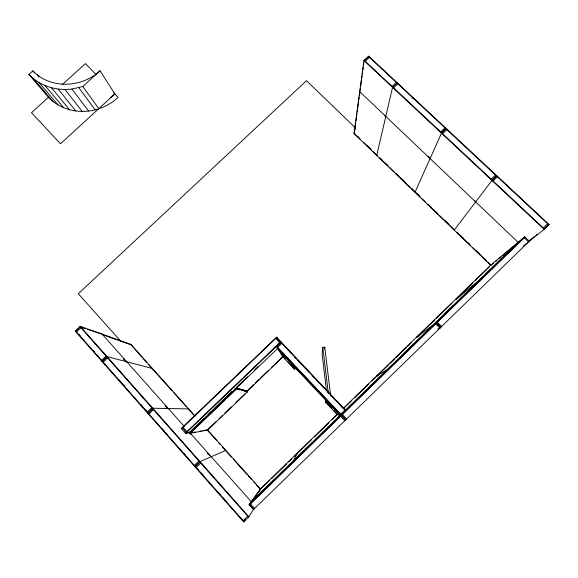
<?xml version="1.0" encoding="UTF-8"?>
<svg xmlns="http://www.w3.org/2000/svg" width="578" height="578" viewBox="0 0 578 578"><rect width="100%" height="100%" fill="white"/><g stroke="black" fill="none" stroke-linecap="round" stroke-linejoin="round"><path stroke-width="0.87" d="M330.602 395.497L324.757 347.147L322.784 347.349L322.112 354.235L326.418 390.049M324.533 348.874L324.757 347.147M491.192 265.772L354.047 133.605L363.923 60.546L368.67 56.102L549.1 224.553L544.165 229.35L363.923 60.546M354.047 133.605L355.716 122.774M355.954 121.004L356.915 113.931M357.153 112.161L358.598 101.547M358.837 99.777L359.198 97.118M359.444 95.348L359.798 92.697M360.043 90.934L360.397 88.311M360.636 86.555L362.066 76.05M362.305 74.295L362.659 71.665M362.897 69.916L363.251 67.286M363.49 65.538L363.851 62.908M354.979 130.072L355.217 128.302M414.253 191.188L411.746 188.507M444.778 128.143L440.674 131.878M446.671 129.906L442.56 133.648M254.573 508.474L250.491 503.886M254.537 508.048L253.72 509.341L249.638 504.746M254.248 508.329L248.554 517.093L79.966 326.657L85.284 328.738M247.839 516.075L243.136 520.691M244.877 520.142L243.93 521.594L75.537 330.811M195.104 416.059L130.794 344.322L80.27 326.375L75.234 331.1L243.613 521.898L245.036 519.723M261.523 488.28L267.029 482.933M254.334 498.135L255.339 496.719M258.359 492.463L260.873 488.916L259.117 491.286M251.098 502.571L249.349 505.035L524.961 237.081M252.037 501.249L255.071 496.979M256.083 495.556L258.106 492.709M343.476 408.176L490.614 265.215L524.665 236.807L529.296 241.178L253.424 509.623L249.067 504.724L260.403 488.894L337.292 414.188L339.004 414.505M332.184 419.628L337.285 414.672L325.168 401.797L326.498 400.475L326.23 400.735M340.652 414.151L344.842 410.048M251.264 501.653L340.334 415.076L340.608 415.365L338.116 414.845M345.471 410.084L518.098 242.29L518.379 242.558L507.144 253.453M251.82 501.682L251.531 501.957L189.143 431.874M254.761 498.821L256.054 497.564M256.502 497.094L269.334 484.653M269.608 484.386L275.135 479.018M279.687 474.56L291.919 462.667M292.844 461.8L296.543 458.202M297.554 457.191L298.833 455.948M299.946 454.9L312.705 442.488M314.208 441.028L317.878 437.459M330.233 425.43L334.691 421.116M338.029 417.88L339.864 416.088M345.76 410.366L352.587 403.719M353.476 402.859L356.048 400.359M356.409 399.976L358.389 398.083M361.199 395.352L375.722 381.205M376.639 380.346L378.568 378.467M379.024 378.026L380.873 376.199M399.969 357.659L383.517 373.655L390.699 366.705M400.438 357.204L401.732 355.954M402.23 355.47L420.762 337.422M424.223 334.091L430.603 327.885M439.258 319.439L432.611 325.934L432.33 325.652M439.706 319.042L440.992 317.784M445.024 313.84L463.563 295.842M464.647 294.794L477.226 282.563M477.753 282.05L482.644 277.267M486.04 273.994L499.406 260.974M500.324 260.107L504.565 255.96M258.98 494.746L264.16 489.71M266.097 487.825L269.334 484.682M273.221 480.903L275.164 479.018M280.337 473.982L285.518 468.946M288.111 466.432L291.341 463.289M295.228 459.51L296.521 458.253M301.051 453.846L307.525 447.553M310.119 445.038L312.705 442.524M331.476 424.274L334.062 421.759M348.758 407.476L351.98 404.34M355.853 400.576L357.789 398.697M363.598 393.047L368.757 388.033M371.343 385.526L374.566 382.383M393.929 363.569L396.508 361.055M403.603 354.155L407.476 350.391M409.412 348.512L413.284 344.748M416.514 341.612L418.45 339.734M424.252 334.084L430.061 328.441M434.381 324.244L436.968 321.729M445.378 313.551L453.145 306M456.382 302.85L458.325 300.965M466.092 293.414L469.329 290.272M470.622 289.014L474.502 285.236M478.389 281.464L480.332 279.571M486.156 273.914L491.336 268.878M492.629 267.621L496.509 263.843M499.746 260.7L501.69 258.814M507.513 253.15L512.693 248.121M514.63 246.228L517.866 243.085M249.067 504.724L524.665 236.807M543.298 227.97L547.633 223.751M544.144 228.765L548.486 224.539M243.613 521.898L248.865 516.783L80.27 326.375M325.168 401.797L325.638 401.811M267.347 482.63L269.933 480.116M271.508 478.584L286.724 463.823M288.776 461.8L291.919 458.751M294.491 456.273L309.216 441.946M309.584 441.592L311.513 439.714M314.316 436.982L323.109 428.442M323.246 428.305L328.911 422.807M343.715 408.422L345.644 406.551M346.475 405.742L351.424 400.93M354.776 397.671L362.998 389.688M363.129 389.579L368.786 384.067M372.03 380.909L388.965 364.451M389.89 363.555L392.44 361.077M392.83 360.694L394.767 358.815M396.053 357.565L406.363 347.544M407.736 346.236L411.565 342.494M428.869 325.681L416.42 337.299L436.137 322.864L440.689 327.408L438.702 328.73M429.772 324.829L434.656 320.06M436.325 318.456L446.216 308.818M446.397 308.666L452.003 303.204M456.006 299.31L467.609 288.039M467.804 287.866L472.833 282.96M475.55 280.344L489.595 266.675M491.155 179.151L495.447 175.018M194.353 465.427L198.919 461.027M345.572 419.96L276.342 346.489L282.924 356.922L294.469 369.19L295.871 367.839M491.972 179.917L496.271 175.784M194.808 466.598L200.002 461.598L225.536 450.5M496.87 175.791L491.986 180.488L454.387 229.856M195.407 466.619L199.981 462.219M493.106 180.972L497.398 176.839M196.173 467.494L200.747 463.086M475.593 201.982L474.841 200.761M253.496 384.717L246.358 391.566L243.808 390.887M255.447 382.846L259.269 379.168M260.642 377.853L268.322 370.476M271.696 367.24L276.725 362.413M276.898 362.247L282.743 356.633M236.236 388.17L247.218 391.198L282.974 356.872M208.102 429.223L215.847 421.788M219.069 418.696L222.292 415.596M224.871 413.118L231.323 406.926M235.838 402.591L244.87 393.921M246.806 392.057L247.673 391.689L207.683 430.09L190.35 433.233L236.756 388.741L247.673 391.689M292.02 363.88L294.469 369.19M188.255 408.913L152.744 408.22L147.607 413.111M415.105 192.012L441.476 133.178L446.303 128.583M345.919 410.568L276.537 337.169L181.246 428.406L185.668 433.384L189.837 432.655L277.657 348.455M181.514 428.71L276.811 337.458L279.167 340.919M185.668 433.384L281.067 341.959L281.811 343.397L277.621 347.27M185.935 433.688L187.474 432.207L183.053 427.236M276.898 346.504L281.053 342.516M189.859 432.098L189.577 432.366L192.192 431.911M191.896 430.14L193.84 428.284M194.237 427.901L204.663 417.901M205.183 417.403L206.483 416.153M208.066 414.636L223.881 399.376M224.235 399.138L232.298 391.306M234.646 389.16L247.456 376.878M254.32 370.195L258.207 366.466M193.319 428.883L190.733 431.361L192.445 431.072M196.549 425.784L203.658 418.971M207.531 415.257L211.411 411.536M212.704 410.301L220.456 402.866M223.686 399.766L232.081 391.718M238.743 385.331L240.036 384.088M247.449 391.443L236.496 388.452L190.097 432.944L191.831 432.633M441.469 132.622L445.717 128.576M148.192 413.133L152.715 408.827M148.936 413.971L153.459 409.672M429.967 158.726L428.927 157.238M147.173 411.977L151.869 407.678M151.92 368.381L107.009 356.568L101.938 361.351M376.798 155.099L392.549 87.357L397.324 82.856M103.231 362.189L107.696 357.977M130.794 344.322L142.426 357.789M385.649 116.698L384.616 115.224M359.921 91.815L518.004 242.204M101.518 360.253L106.215 356.106M392.065 86.368L396.27 82.401M102.508 361.373L106.973 357.161M393.604 87.805L397.809 83.846M75.797 331.115L80.234 326.96M364.494 60.546L368.67 56.63M76.506 331.909L80.942 327.755M365.245 61.254L369.429 57.338M121.055 341.519L78.29 293.732L306.463 80.703L355.232 127.666M48.429 97.263L28.9 74.468L32.895 70.841C50.387 89.503 82.076 87.842 100.045 70.747L114.849 93.954L60.495 143.785L31.472 112.71L48.429 97.263C61.716 111.409 83.694 114.935 101.41 107.826A49.997 46.356 -31.2 0 0 118.165 97.379L113.599 92.661M28.9 74.468L33.705 78.875L39.131 82.603L45.077 85.58L51.449 87.748L58.132 89.07L65.011 89.518L71.961 89.077L82.799 86.498L100.045 70.747M62.128 84.793L85.414 63.58L96.064 74.569M492.232 264.305L493.641 263.221M495.671 261.444L497.044 260.396M499.11 258.583L501.126 257M502.557 255.722L512.7 247.384M512.874 247.138L522.989 238.728M110.232 97.689L114.849 93.954M456.627 298.703L460.102 295.936M529.52 240.441L534.397 236.546M535.784 235.434L537.179 234.328M545.654 227.306L549.1 224.553M456.699 298.761L458.079 297.663M523.155 246.199L544.462 229.061L364.205 60.278M417.526 336.699L418.978 335.637M437.336 322.242L441.722 326.397L438.319 328.904M416.897 337.314L419.079 335.724M437.9 329.496L439.93 328.138L435.675 323.89M378.633 375.1L376.899 375.7L386.552 370.151L386.834 370.433M376.502 376.56L377.969 375.736M193.565 432.322L195.306 432.012M199.648 431.239L201.382 430.928M203.116 430.617L207.459 429.844M187.908 432.655L185.401 433.088L280.792 341.67L281.544 343.115M190.726 431.947L192.467 431.65M182.424 427.951L186.174 432.351M196.672 425.87L198.435 425.639M213.585 409.448L215.327 409.462M217.436 405.619L219.134 405.698M337.046 414.419L341.121 415.235M235.318 388.618L239.559 389.753M236.821 388.12L247.218 391.198M346.598 418.92L342.465 414.505M75.234 331.1L76.888 331.642M87.553 329.337L102.14 334.142L184.368 426.513M102.711 334.698L114.755 339.134M115.369 339.178L130.773 344.784M344.777 420.697L340.637 416.283M368.381 56.369L548.804 224.842M412.1 97.617L413.407 98.838M524.224 237.804L528.559 241.9M428.06 156.06L429.353 157.288M357.681 136.415L358.967 137.651M367.283 145.67L370.484 148.748M380.049 157.96L382.636 160.46M385.866 163.574L387.809 165.445M396.219 173.544L398.806 176.037M402.042 179.158L404.629 181.651M416.456 193.038L419.657 196.13M427.987 204.157L431.195 207.242M435.682 211.57L436.961 212.798M444.655 220.211L448.499 223.917M459.669 234.675L463.549 238.411M468.072 242.774L469.365 244.017M476.474 250.874L479.711 253.988M484.234 258.344L485.527 259.594M354.271 133.388L360.065 138.973M363.403 142.195L371.654 150.136M372.998 151.436L377.405 155.684M379.992 158.177L388.394 166.276M389.789 167.613L394.218 171.876M396.154 173.747L405.207 182.467M405.366 182.626L410.373 187.453M411.666 188.695L420.213 196.925M422.193 198.832L425.972 202.481M427.893 204.33L438.138 214.207M439.576 215.587L454.149 229.625M456.96 232.334L470.521 245.412M472.58 247.391L486.676 260.967M488.179 262.419L490.78 264.919M477.948 281.862L477.666 281.587L455.854 299.455M436.715 322.878L440.971 327.134M276.53 337.725L280.511 341.945M280.785 342.227L345.63 410.85M287.374 349.242L291.088 353.165M294.794 357.088L296.03 358.396M297.265 359.704L300.358 362.97M303.443 366.242L305.3 368.2M307.149 370.166L309.62 372.781M312.712 376.047L314.569 378.012M317.04 380.627L319.511 383.243M321.361 385.201L323.839 387.816M327.545 391.74L328.781 393.047M330.63 395.012L333.723 398.278M339.286 404.166L342.992 408.09M275.771 338.448L279.752 342.667M341.41 414.953L276.624 346.215L279.976 351.59M341.692 415.257L345.861 419.679M280.922 352.096L279.073 350.138L278.806 350.391L339.597 414.925L339.864 414.664L332.574 406.926M282.469 353.743L290.734 362.522M291.709 363.555L300.56 372.947M300.957 373.366L304.035 376.632M304.245 376.856L310.386 383.38M310.805 383.799L313.276 386.444M314.071 387.289L322.524 396.255M323.283 397.064L331.772 406.074M338.332 414.137L339.322 415.192M283.162 356.691L285.525 359.184M288.025 361.857L294.708 368.959L292.786 365.332M326.267 402.476L331.779 408.321M333.723 410.402L337.292 414.188M297.092 453.723L293.66 460.442L293.935 460.738M207.134 429.476L260.635 489.154M143.546 359.155L146.581 362.42M148.257 364.415L150.735 367.052M152.137 368.62L171.991 390.771M173.805 392.794L186.463 406.919M188.471 409.159L194.439 415.82M207.495 430.379L216.512 440.443M218.318 442.452L220.146 444.496M222.523 447.148L231.511 457.169M233.302 459.17L247.059 474.516M248.251 475.846L251.242 479.184M253.634 481.85L254.862 483.222M256.054 484.552L260.158 489.255M189.403 432.582L190.603 433.926M123.295 358.476L126.546 362.124M165.51 405.908L168.241 408.971M189.281 432.604L190.473 433.955M207.842 453.463L209.641 455.486M123.685 359.083L125.448 361.062M165.359 405.9L167.158 407.924M189.151 432.633L190.35 433.977M207.726 453.506L208.925 454.857M79.15 334.691L80.335 336.042M93.426 350.868L94.619 352.219M96.996 354.914L98.78 356.937M118.887 379.717L120.665 381.733M122.442 383.749L124.819 386.436M140.837 404.578L142.022 405.922M144.399 408.61L146.769 411.298M162.259 428.847L164.044 430.877M165.835 432.908L167.627 434.931M180.163 449.135L181.355 450.486M183.746 453.188L185.538 455.218M197.503 468.772L198.688 470.116M201.065 472.811L202.842 474.827M218.874 492.991L220.059 494.335M223.029 497.694L224.813 499.717M240.845 517.874L242.03 519.225M33.705 78.875L52.938 101.41M39.131 82.603L58.017 104.914M32.895 70.841L34.593 72.879M45.077 85.58L63.587 107.718M37.223 74.808L38.95 76.874M51.449 87.748L69.541 109.762M58.132 89.07L75.79 111.019M65.011 89.518L82.213 111.453M71.961 89.077L88.701 111.063M78.861 87.762L95.139 109.842M82.799 86.498L98.802 108.664M280.886 353.05L282.252 355.239M278.517 349.105L279.326 350.405M279.066 349.611L280.005 351.128M281.522 353.714L282.411 355.145M276.537 337.169L277.382 338.708M322.784 347.349L328.29 393.004M328.875 426.774L321.115 434.316L328.889 426.795"/></g></svg>
